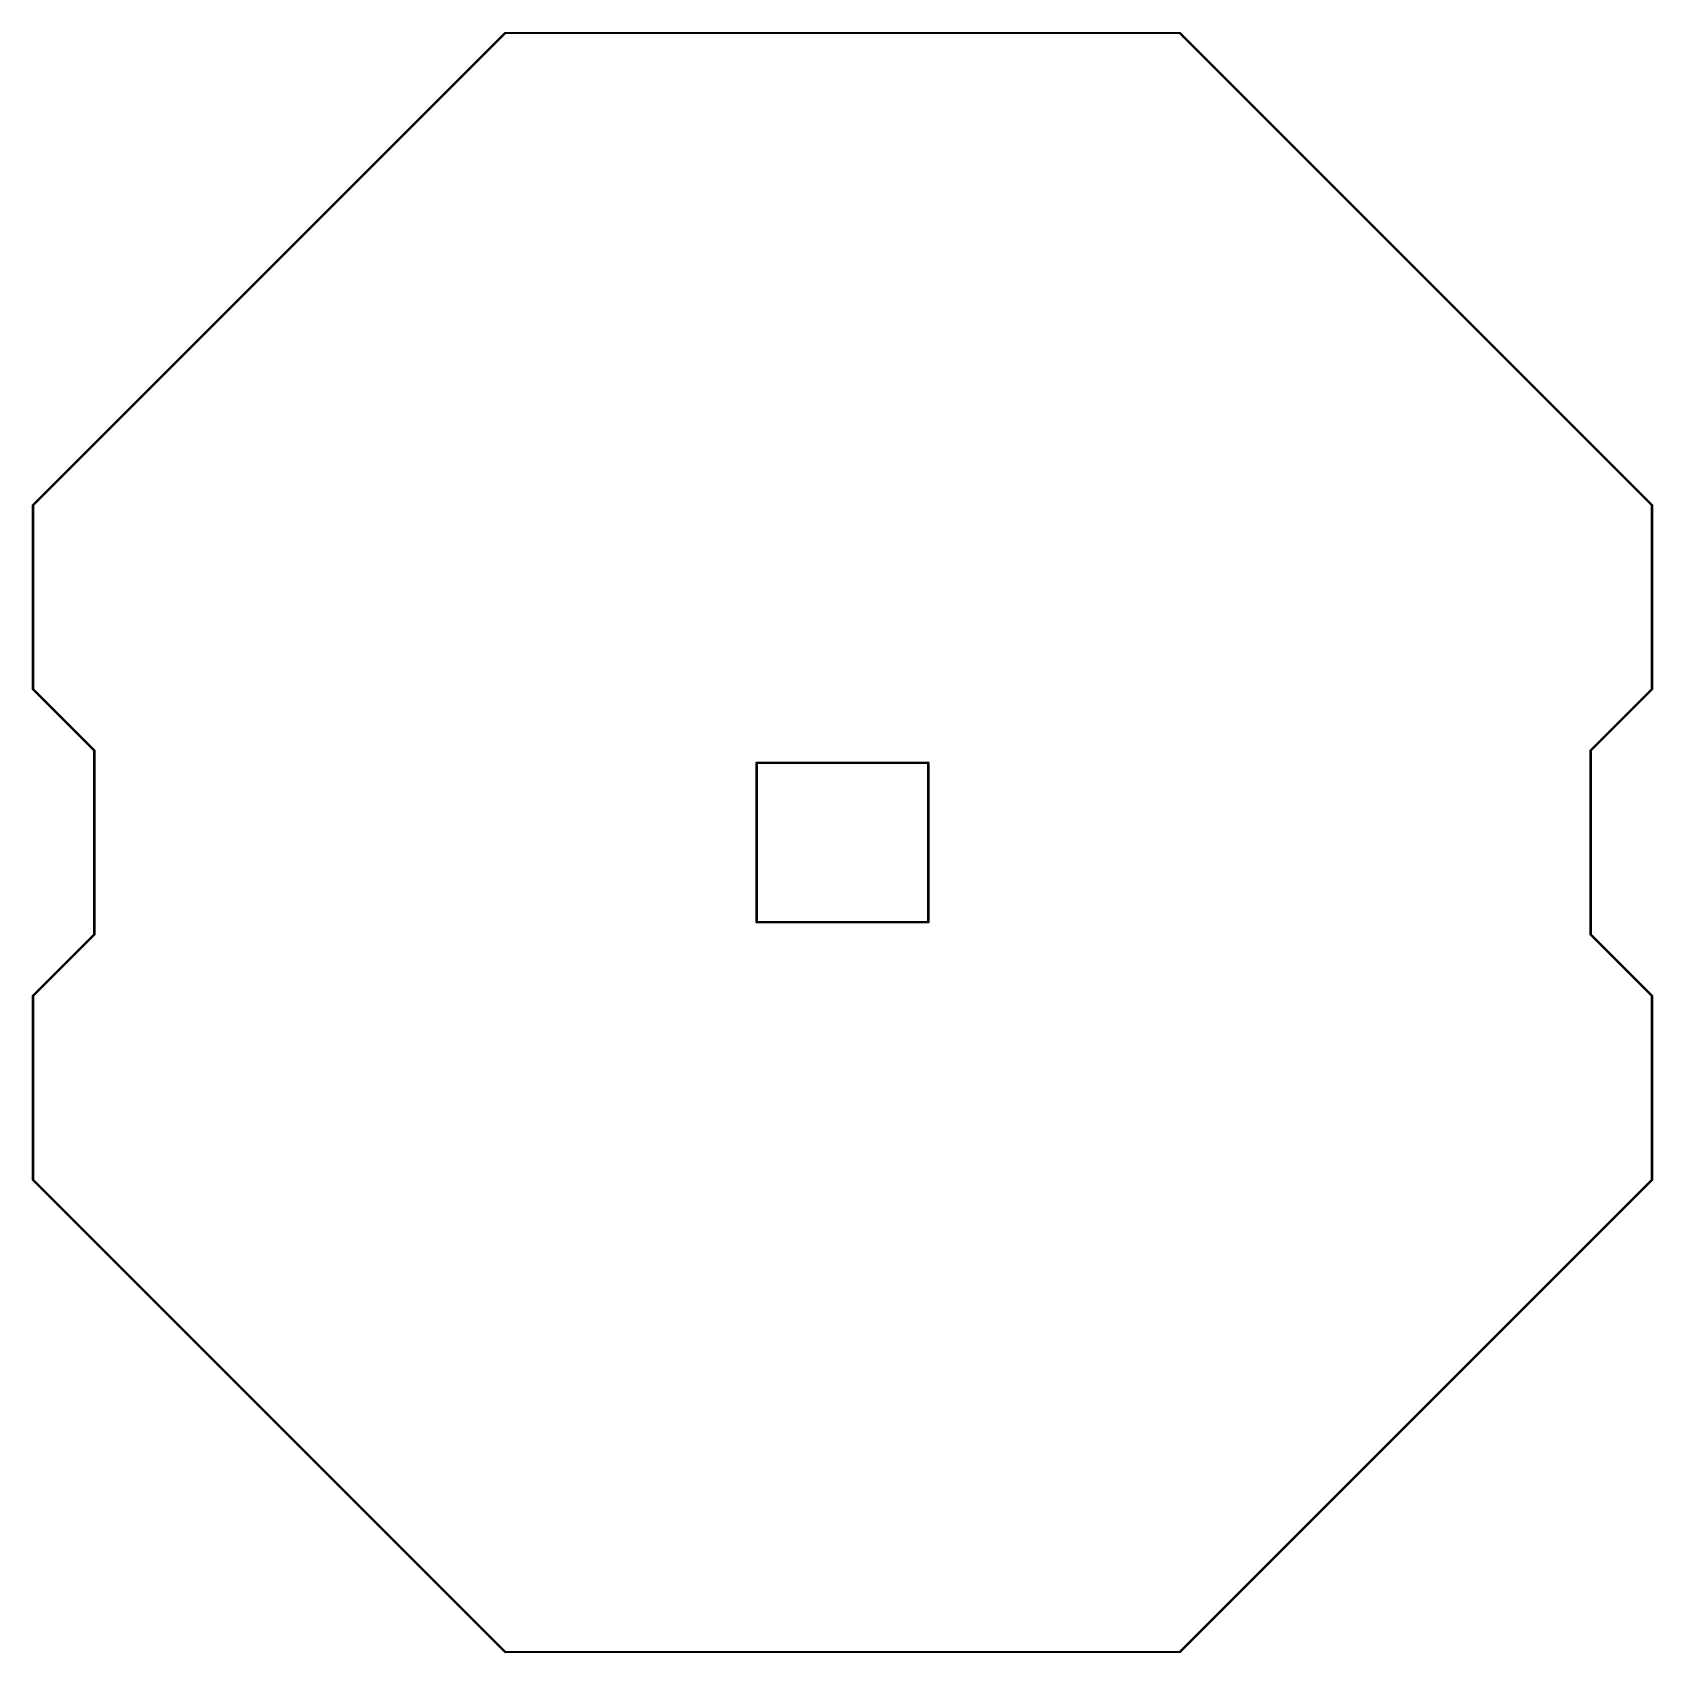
# Model space of a CAD drawing. Extents: x 39 to 172, y -172 to -39.
import ezdxf

# ---------------------------------------------------------------- set-up
doc = ezdxf.new("R2010")
doc.units = 0
doc.layers.add('BLACK', color=7, linetype='CONTINUOUS')

msp = doc.modelspace()

# ---------------------------------------------------------------- linework, layer by layer
at = {"layer": 'BLACK', "linetype": 'CONTINUOUS'}
for p, q in [((39.464645, -77.964645), (77.964645, -39.464645)), ((78.02071, -39.55), (39.55, -78.02071)), ((77.964645, -39.464645), (78, -39.45)), ((78, -39.45), (133, -39.45)), ((132.97929, -39.55), (78.02071, -39.55)), ((171.45, -78.02071), (132.97929, -39.55)), ((133, -39.45), (133.035355, -39.464645)), ((133.035355, -39.464645), (171.535355, -77.964645)), ((39.45, -78), (39.464645, -77.964645)), ((39.45, -93), (39.45, -78)), ((39.55, -78.02071), (39.55, -92.97929)), ((171.45, -92.97929), (171.45, -78.02071)), ((171.535355, -77.964645), (171.55, -78)), ((171.55, -78), (171.55, -93)), ((39.464645, -93.035355), (39.45, -93)), ((44.45, -98.02071), (39.464645, -93.035355)), ((39.55, -92.97929), (44.535355, -97.964645)), ((166.464645, -97.964645), (171.45, -92.97929)), ((171.535355, -93.035355), (166.55, -98.02071)), ((171.55, -93), (171.535355, -93.035355)), ((44.45, -105.5), (44.45, -98.02071)), ((44.535355, -97.964645), (44.55, -98)), ((44.55, -98), (44.55, -105.5)), ((98.45, -99), (98.464645, -98.964645)), ((98.45, -112), (98.45, -99)), ((98.464645, -98.964645), (98.5, -98.95)), ((98.5, -98.95), (112.5, -98.95)), ((98.55, -99.05), (98.55, -111.95)), ((112.45, -99.05), (98.55, -99.05)), ((112.45, -111.95), (112.45, -99.05)), ((112.5, -98.95), (112.535355, -98.964645)), ((112.535355, -98.964645), (112.55, -99)), ((112.55, -99), (112.55, -112)), ((166.45, -98), (166.464645, -97.964645)), ((166.45, -105.5), (166.45, -98)), ((166.55, -98.02071), (166.55, -105.5)), ((44.45, -112.97929), (44.45, -105.5)), ((44.55, -105.5), (44.55, -113)), ((166.45, -113), (166.45, -105.5)), ((166.55, -105.5), (166.55, -112.97929)), ((98.464645, -112.035355), (98.45, -112)), ((98.5, -112.05), (98.464645, -112.035355)), ((112.5, -112.05), (98.5, -112.05)), ((98.55, -111.95), (112.45, -111.95)), ((112.535355, -112.035355), (112.5, -112.05)), ((112.55, -112), (112.535355, -112.035355)), ((39.464645, -117.964645), (44.45, -112.97929)), ((44.535355, -113.035355), (39.55, -118.02071)), ((44.55, -113), (44.535355, -113.035355)), ((166.464645, -113.035355), (166.45, -113)), ((171.45, -118.02071), (166.464645, -113.035355)), ((166.55, -112.97929), (171.535355, -117.964645)), ((39.45, -118), (39.464645, -117.964645)), ((39.45, -133), (39.45, -118)), ((39.55, -118.02071), (39.55, -132.97929)), ((171.45, -132.97929), (171.45, -118.02071)), ((171.535355, -117.964645), (171.55, -118)), ((171.55, -118), (171.55, -133)), ((39.464645, -133.035355), (39.45, -133)), ((77.964645, -171.535355), (39.464645, -133.035355)), ((39.55, -132.97929), (78.02071, -171.45)), ((132.97929, -171.45), (171.45, -132.97929)), ((171.535355, -133.035355), (133.035355, -171.535355)), ((171.55, -133), (171.535355, -133.035355)), ((78, -171.55), (77.964645, -171.535355)), ((133, -171.55), (78, -171.55)), ((78.02071, -171.45), (132.97929, -171.45)), ((133.035355, -171.535355), (133, -171.55))]:
    msp.add_line(p, q, dxfattribs=at)

doc.saveas('drawing.dxf')
